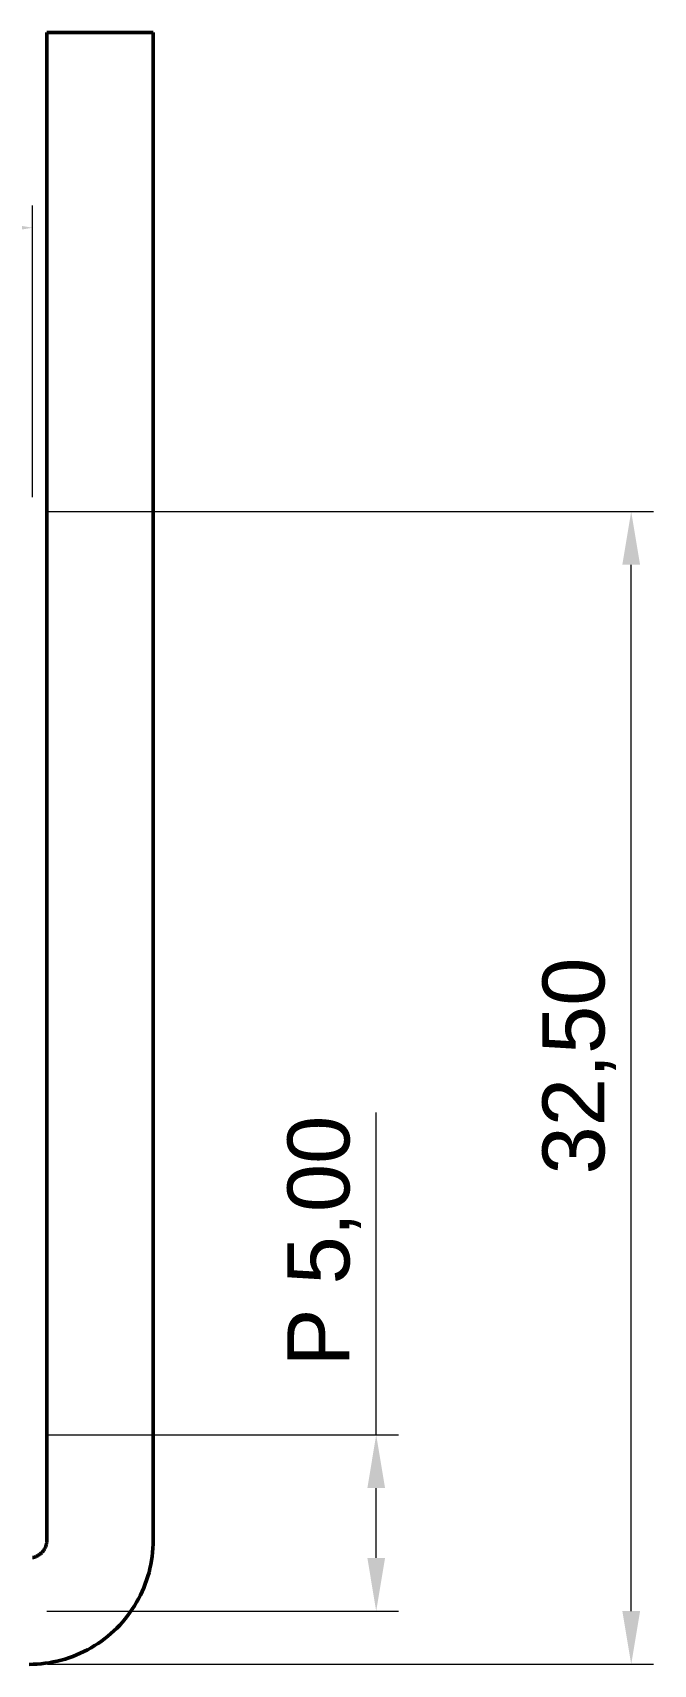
# Model space of a CAD drawing. Header units: inches. Extents: x 0.8 to 17.2, y 0.6 to 12.1.
# Drawn here: x 7.441 to 8.819, y 6.404 to 10.026 of the extents above; entities that cross this region are included whole.
import ezdxf

# ---------------------------------------------------------------- set-up
doc = ezdxf.new("R2010")
doc.units = ezdxf.units.IN
doc.header["$MEASUREMENT"] = 0
doc.layers.add('BEMASSUNG', color=7, linetype='Continuous', lineweight=18)
doc.layers.add('SICHTKANTE', color=7, linetype='Continuous', lineweight=50)
doc.styles.add('ISO_DWG_RFN', font='arial.ttf')
doc.dimstyles.new('DWG_RFN', dxfattribs={"dimtxt": 0.137795, "dimasz": 0.11811, "dimexe": 0.049213, "dimexo": 0.031496, "dimgap": 0.031496, "dimtad": 1, "dimlfac": 25.4, "dimtxsty": 'ISO_DWG_RFN', "dimcen": 2.5, "dimclrd": 7, "dimclre": 7, "dimclrt": 7, "dimadec": 1, "dimazin": 3, "dimtfac": 1, "dimtmove": 0, "dimatfit": 3, "dimfxl": 0, "dimlwd": 18, "dimlwe": 18})

# ---------------------------------------------------------------- blocks, each defined once
blk = doc.blocks.new('*D8')
at = {"layer": 'BEMASSUNG', "color": 7, "lineweight": 18, "transparency": 16777216}
for p, q in [((8.2036, 6.9129), (8.2036, 7.6289)), ((7.4724, 6.9129), (8.2529, 6.9129)), ((8.2036, 6.6398), (8.2036, 6.7948)), ((7.4724, 6.5217), (8.2529, 6.5217))]:
    blk.add_line(p, q, dxfattribs=at)
at = {"layer": 'BEMASSUNG', "color": 7, "transparency": 16777216}
for points in [[(8.184, 6.7948), (8.2233, 6.7948), (8.2036, 6.9129)], [(8.184, 6.6398), (8.2233, 6.6398), (8.2036, 6.5217)]]:
    blk.add_solid(points, dxfattribs=at)
at = {"layer": 'Defpoints', "color": 0, "transparency": 16777216}
for p in [(7.4409, 6.9129), (8.2036, 6.9129), (7.4409, 6.5217)]:
    blk.add_point(p, dxfattribs=at)
at = {"layer": 'BEMASSUNG', "color": 7, "lineweight": 18, "transparency": 16777216, "insert": (8.0065, 7.065), "char_height": 0.137795, "attachment_point": 1, "rotation": 90, "style": 'ISO_DWG_RFN'}
blk.add_mtext('\\A1;{P 5,00}', dxfattribs=at)
blk = doc.blocks.new('*D9')
at = {"layer": 'BEMASSUNG', "color": 7, "lineweight": 18, "transparency": 16777216}
for p, q in [((7.4724, 8.9626), (8.8189, 8.9626)), ((8.7697, 6.5218), (8.7697, 8.8445)), ((7.4736, 6.4037), (8.8189, 6.4037))]:
    blk.add_line(p, q, dxfattribs=at)
at = {"layer": 'BEMASSUNG', "color": 7, "transparency": 16777216}
for points in [[(8.75, 8.8445), (8.7894, 8.8445), (8.7697, 8.9626)], [(8.75, 6.5218), (8.7894, 6.5218), (8.7697, 6.4037)]]:
    blk.add_solid(points, dxfattribs=at)
at = {"layer": 'Defpoints', "color": 0, "transparency": 16777216}
for p in [(7.4409, 8.9626), (8.7697, 8.9626), (7.4421, 6.4037)]:
    blk.add_point(p, dxfattribs=at)
at = {"layer": 'BEMASSUNG', "color": 7, "lineweight": 18, "transparency": 16777216, "insert": (8.5726, 7.4909), "char_height": 0.137795, "attachment_point": 1, "rotation": 90, "style": 'ISO_DWG_RFN'}
blk.add_mtext('\\A1;{32,50}', dxfattribs=at)
blk = doc.blocks.new('*D11')
at = {"layer": 'BEMASSUNG', "color": 7, "lineweight": 18, "transparency": 16777216}
for p, q in [((2.7008, 8.9941), (2.7008, 9.6417)), ((7.4409, 8.9941), (7.4409, 9.6417)), ((2.8189, 9.5925), (7.3228, 9.5925))]:
    blk.add_line(p, q, dxfattribs=at)
at = {"layer": 'BEMASSUNG', "color": 7, "transparency": 16777216}
for points in [[(2.8189, 9.6122), (2.8189, 9.5728), (2.7008, 9.5925)], [(7.3228, 9.6122), (7.3228, 9.5728), (7.4409, 9.5925)]]:
    blk.add_solid(points, dxfattribs=at)
at = {"layer": 'Defpoints', "color": 0, "transparency": 16777216}
for p in [(7.4409, 9.5925), (2.7008, 8.9626), (7.4409, 8.9626)]:
    blk.add_point(p, dxfattribs=at)
at = {"layer": 'BEMASSUNG', "color": 7, "lineweight": 18, "transparency": 16777216, "insert": (4.8169, 9.7941), "char_height": 0.137795, "attachment_point": 1, "style": 'ISO_DWG_RFN'}
blk.add_mtext('\\A1;{Ø2,37}', dxfattribs=at)

msp = doc.modelspace()

# ---------------------------------------------------------------- linework, layer by layer
at = {"layer": 'SICHTKANTE'}
for p, q in [((7.47244, 10.02559), (7.47266, 10.02559)), ((7.47244, 6.67913), (7.47244, 10.02559)), ((7.47266, 10.02559), (7.47287, 10.02559)), ((7.47287, 10.02559), (7.47309, 10.02559)), ((7.47309, 10.02559), (7.47355, 10.02559)), ((7.47355, 10.02559), (7.4742, 10.02559)), ((7.4742, 10.02559), (7.47485, 10.02559)), ((7.47485, 10.02559), (7.47555, 10.02559)), ((7.47555, 10.02559), (7.47662, 10.02559)), ((7.47662, 10.02559), (7.47769, 10.02559)), ((7.47769, 10.02559), (7.47876, 10.02559)), ((7.47876, 10.02559), (7.48012, 10.02559)), ((7.48012, 10.02559), (7.4816, 10.02559)), ((7.4816, 10.02559), (7.48308, 10.02559)), ((7.48308, 10.02559), (7.48467, 10.02559)), ((7.48467, 10.02559), (7.48654, 10.02559)), ((7.48654, 10.02559), (7.48841, 10.02559)), ((7.48841, 10.02559), (7.49028, 10.02559)), ((7.49028, 10.02559), (7.49246, 10.02559)), ((7.49246, 10.02559), (7.4947, 10.02559)), ((7.4947, 10.02559), (7.49693, 10.02559)), ((7.49693, 10.02559), (7.49931, 10.02559)), ((7.49931, 10.02559), (7.50189, 10.02559)), ((7.50189, 10.02559), (7.50446, 10.02559)), ((7.50446, 10.02559), (7.50703, 10.02559)), ((7.50703, 10.02559), (7.50992, 10.02559)), ((7.50992, 10.02559), (7.5128, 10.02559)), ((7.5128, 10.02559), (7.51568, 10.02559)), ((7.51568, 10.02559), (7.51871, 10.02559)), ((7.51871, 10.02559), (7.52186, 10.02559)), ((7.52186, 10.02559), (7.52501, 10.02559)), ((7.52501, 10.02559), (7.5282, 10.02559)), ((7.5282, 10.02559), (7.53158, 10.02559)), ((7.53158, 10.02559), (7.53496, 10.02559)), ((7.53496, 10.02559), (7.53834, 10.02559)), ((7.53834, 10.02559), (7.54185, 10.02559)), ((7.54185, 10.02559), (7.54542, 10.02559)), ((7.54542, 10.02559), (7.54899, 10.02559)), ((7.54899, 10.02559), (7.5526, 10.02559)), ((7.5526, 10.02559), (7.55631, 10.02559)), ((7.55631, 10.02559), (7.56003, 10.02559)), ((7.56003, 10.02559), (7.56374, 10.02559)), ((7.56374, 10.02559), (7.56753, 10.02559)), ((7.56753, 10.02559), (7.57134, 10.02559)), ((7.57134, 10.02559), (7.57515, 10.02559)), ((7.57515, 10.02559), (7.57898, 10.02559)), ((7.57898, 10.02559), (7.58284, 10.02559)), ((7.58284, 10.02559), (7.58669, 10.02559)), ((7.58669, 10.02559), (7.59055, 10.02559)), ((7.59055, 10.02559), (7.59441, 10.02559)), ((7.59441, 10.02559), (7.59827, 10.02559)), ((7.59827, 10.02559), (7.60212, 10.02559)), ((7.60212, 10.02559), (7.60595, 10.02559)), ((7.60595, 10.02559), (7.60976, 10.02559)), ((7.60976, 10.02559), (7.61357, 10.02559)), ((7.61357, 10.02559), (7.61736, 10.02559)), ((7.61736, 10.02559), (7.62108, 10.02559)), ((7.62108, 10.02559), (7.62479, 10.02559)), ((7.62479, 10.02559), (7.6285, 10.02559)), ((7.6285, 10.02559), (7.63211, 10.02559)), ((7.63211, 10.02559), (7.63568, 10.02559)), ((7.63568, 10.02559), (7.63925, 10.02559)), ((7.63925, 10.02559), (7.64276, 10.02559)), ((7.64276, 10.02559), (7.64614, 10.02559)), ((7.64614, 10.02559), (7.64953, 10.02559)), ((7.64953, 10.02559), (7.65291, 10.02559)), ((7.65291, 10.02559), (7.65609, 10.02559)), ((7.65609, 10.02559), (7.65924, 10.02559)), ((7.65924, 10.02559), (7.66239, 10.02559)), ((7.66239, 10.02559), (7.66543, 10.02559)), ((7.66543, 10.02559), (7.66831, 10.02559)), ((7.66831, 10.02559), (7.67119, 10.02559)), ((7.67119, 10.02559), (7.67407, 10.02559)), ((7.67407, 10.02559), (7.67664, 10.02559)), ((7.67664, 10.02559), (7.67922, 10.02559)), ((7.67922, 10.02559), (7.68179, 10.02559)), ((7.68179, 10.02559), (7.68417, 10.02559)), ((7.68417, 10.02559), (7.68641, 10.02559)), ((7.68641, 10.02559), (7.68864, 10.02559)), ((7.68864, 10.02559), (7.69082, 10.02559)), ((7.69082, 10.02559), (7.69269, 10.02559)), ((7.69269, 10.02559), (7.69456, 10.02559)), ((7.69456, 10.02559), (7.69643, 10.02559)), ((7.69643, 10.02559), (7.69802, 10.02559)), ((7.69802, 10.02559), (7.6995, 10.02559)), ((7.6995, 10.02559), (7.70098, 10.02559)), ((7.70098, 10.02559), (7.70234, 10.02559)), ((7.70234, 10.02559), (7.70341, 10.02559)), ((7.70341, 10.02559), (7.70448, 10.02559)), ((7.70448, 10.02559), (7.70555, 10.02559)), ((7.70555, 10.02559), (7.70625, 10.02559)), ((7.70625, 10.02559), (7.7069, 10.02559)), ((7.7069, 10.02559), (7.70755, 10.02559)), ((7.70755, 10.02559), (7.70801, 10.02559)), ((7.70801, 10.02559), (7.70823, 10.02559)), ((7.70823, 10.02559), (7.70844, 10.02559)), ((7.70844, 10.02559), (7.70866, 10.02559)), ((7.70866, 6.67913), (7.70866, 10.02559)), ((7.46944, 6.66407), (7.46992, 6.66526)), ((7.46992, 6.66526), (7.47035, 6.66648)), ((7.47035, 6.66648), (7.47075, 6.6677)), ((7.47075, 6.6677), (7.4711, 6.66894)), ((7.4711, 6.66894), (7.47141, 6.67019)), ((7.47141, 6.67019), (7.47168, 6.67145)), ((7.47168, 6.67145), (7.47192, 6.67272)), ((7.47192, 6.67272), (7.4721, 6.674)), ((7.4721, 6.674), (7.47225, 6.67528)), ((7.47225, 6.67528), (7.47236, 6.67656)), ((7.47236, 6.67656), (7.47242, 6.67785)), ((7.47242, 6.67785), (7.47244, 6.67913)), ((7.70807, 6.66111), (7.70851, 6.67012)), ((7.70851, 6.67012), (7.70866, 6.67913)), ((7.44075, 6.64052), (7.44201, 6.64079)), ((7.44201, 6.64079), (7.44326, 6.6411)), ((7.44326, 6.6411), (7.4445, 6.64146)), ((7.4445, 6.64146), (7.44572, 6.64185)), ((7.44572, 6.64185), (7.44694, 6.64229)), ((7.44694, 6.64229), (7.44813, 6.64276)), ((7.44813, 6.64276), (7.44932, 6.64327)), ((7.44932, 6.64327), (7.45048, 6.64382)), ((7.45048, 6.64382), (7.45163, 6.64441)), ((7.45163, 6.64441), (7.45275, 6.64504)), ((7.45275, 6.64504), (7.45386, 6.6457)), ((7.45386, 6.6457), (7.45494, 6.6464)), ((7.45494, 6.6464), (7.456, 6.64713)), ((7.456, 6.64713), (7.45704, 6.6479)), ((7.45704, 6.6479), (7.45805, 6.6487)), ((7.45805, 6.6487), (7.45903, 6.64953)), ((7.45903, 6.64953), (7.45998, 6.6504)), ((7.45998, 6.6504), (7.46091, 6.65129)), ((7.46091, 6.65129), (7.4618, 6.65222)), ((7.4618, 6.65222), (7.46267, 6.65317)), ((7.46267, 6.65317), (7.4635, 6.65416)), ((7.4635, 6.65416), (7.4643, 6.65517)), ((7.4643, 6.65517), (7.46507, 6.6562)), ((7.46507, 6.6562), (7.4658, 6.65726)), ((7.4658, 6.65726), (7.4665, 6.65834)), ((7.4665, 6.65834), (7.46717, 6.65945)), ((7.46717, 6.65945), (7.46779, 6.66057)), ((7.46779, 6.66057), (7.46838, 6.66172)), ((7.46838, 6.66172), (7.46893, 6.66288)), ((7.46893, 6.66288), (7.46944, 6.66407)), ((7.70336, 6.62536), (7.70498, 6.63424)), ((7.70498, 6.63424), (7.7063, 6.64316)), ((7.7063, 6.64316), (7.70733, 6.65212)), ((7.70733, 6.65212), (7.70807, 6.66111)), ((7.69403, 6.59054), (7.69679, 6.59913)), ((7.69679, 6.59913), (7.69927, 6.6078)), ((7.69927, 6.6078), (7.70146, 6.61655)), ((7.70146, 6.61655), (7.70336, 6.62536)), ((7.67611, 6.54921), (7.68024, 6.55723)), ((7.68024, 6.55723), (7.68409, 6.56539)), ((7.68409, 6.56539), (7.68768, 6.57366)), ((7.68768, 6.57366), (7.69099, 6.58205)), ((7.69099, 6.58205), (7.69403, 6.59054)), ((7.65707, 6.51859), (7.66221, 6.52601)), ((7.66221, 6.52601), (7.6671, 6.53359)), ((7.6671, 6.53359), (7.67173, 6.54133)), ((7.67173, 6.54133), (7.67611, 6.54921)), ((7.62145, 6.47798), (7.62793, 6.48425)), ((7.62793, 6.48425), (7.6342, 6.49073)), ((7.6342, 6.49073), (7.64026, 6.49741)), ((7.64026, 6.49741), (7.64609, 6.50429)), ((7.64609, 6.50429), (7.6517, 6.51135)), ((7.6517, 6.51135), (7.65707, 6.51859)), ((7.57859, 6.4451), (7.58617, 6.44998)), ((7.58617, 6.44998), (7.59359, 6.45511)), ((7.59359, 6.45511), (7.60083, 6.46048)), ((7.60083, 6.46048), (7.60789, 6.46609)), ((7.60789, 6.46609), (7.61477, 6.47192)), ((7.61477, 6.47192), (7.62145, 6.47798)), ((7.49565, 6.41074), (7.50439, 6.41293)), ((7.50439, 6.41293), (7.51306, 6.41541)), ((7.51306, 6.41541), (7.52165, 6.41817)), ((7.52165, 6.41817), (7.53014, 6.4212)), ((7.53014, 6.4212), (7.53853, 6.42452)), ((7.53853, 6.42452), (7.5468, 6.4281)), ((7.5468, 6.4281), (7.55495, 6.43196)), ((7.55495, 6.43196), (7.56297, 6.43608)), ((7.56297, 6.43608), (7.57086, 6.44046)), ((7.57086, 6.44046), (7.57859, 6.4451)), ((7.43307, 6.40354), (7.44209, 6.40369)), ((7.44209, 6.40369), (7.45109, 6.40413)), ((7.45109, 6.40413), (7.46008, 6.40487)), ((7.46008, 6.40487), (7.46904, 6.4059)), ((7.46904, 6.4059), (7.47796, 6.40722)), ((7.47796, 6.40722), (7.48683, 6.40884)), ((7.48683, 6.40884), (7.49565, 6.41074))]:
    msp.add_line(p, q, dxfattribs=at)

# ---------------------------------------------------------------- dimensions: what is measured, and where the dimension line sits
at = {"layer": 'BEMASSUNG', "color": 7, "lineweight": 18}
for base, p1, p2, angle, text, override, picture, middle in [((7.44094, 9.59252), (2.70079, 8.9626), (7.44094, 8.9626), 180, '{Ø<>}', {"dimgap": 0.031496, "dimdec": 2, "dimlfac": 0.5, "dimsah": 1, "dimtol": 0, "dimlim": 0, "dimtp": 0, "dimtm": 0, "dimtdec": 2, "dimtofl": 0, "dimatfit": 1}, '*D11', (5.07087, 9.59252)), ((8.76969, 8.9626), (7.44209, 6.40369), (7.44094, 8.9626), 90, '{<>}', {"dimgap": 0.031496, "dimdec": 2, "dimlfac": 12.700732, "dimsah": 1, "dimtol": 0, "dimlim": 0, "dimtp": 0, "dimtm": 0, "dimtdec": 2, "dimtofl": 0, "dimatfit": 1}, '*D9', (8.76969, 7.7231)), ((8.20364, 6.91292), (7.44094, 6.52165), (7.44092, 6.91292), 90, '{P <>}', {"dimgap": 0.031496, "dimdec": 2, "dimlfac": 12.778934, "dimsah": 1, "dimtol": 0, "dimlim": 0, "dimtp": 0, "dimtm": 0, "dimtdec": 2, "dimtofl": 0, "dimatfit": 2}, '*D8', (8.20364, 7.3312))]:
    dim = msp.add_linear_dim(base=base, p1=p1, p2=p2, angle=angle, text=text, dimstyle='DWG_RFN', override=override, dxfattribs=at)
    dim.commit()
    dim.dimension.update_dxf_attribs({"geometry": picture, "text_midpoint": middle, "dimtype": 160})

doc.saveas('drawing.dxf')
